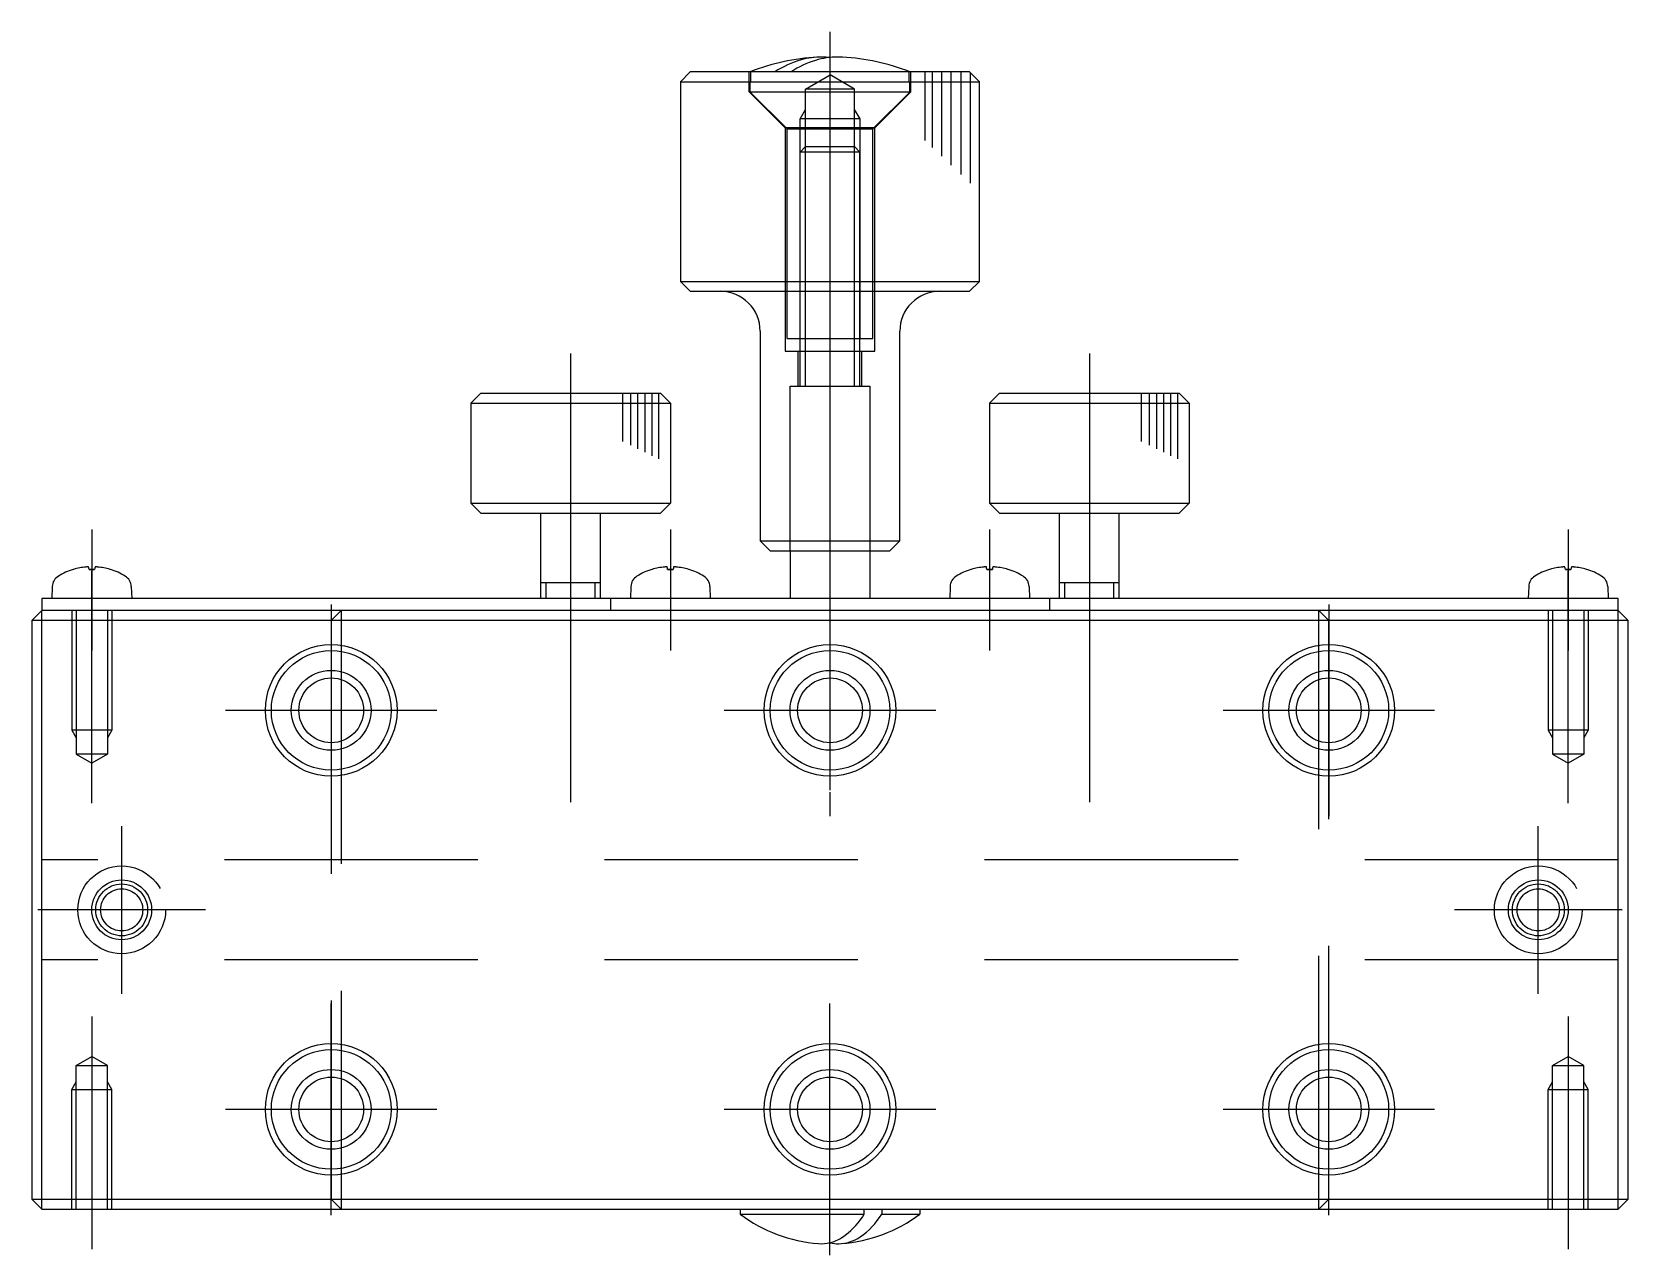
# Model space of a CAD drawing. Header units: millimetres. Extents: x 1 to 257, y -7 to 232.
# Drawn here: x 120.9 to 200.9, y -6.9 to 54.4 of the extents above; entities that cross this region are included whole.
import ezdxf

# ---------------------------------------------------------------- set-up
doc = ezdxf.new("R2010")
doc.units = ezdxf.units.MM
doc.linetypes.add('CENTER', pattern=[50.8, 31.75, -6.35, 6.35, -6.35])
doc.linetypes.add('DASHED', pattern=[19.05, 12.7, -6.35])
doc.layers.add('CENTER', color=1, linetype='CENTER')

msp = doc.modelspace()

# ---------------------------------------------------------------- linework, layer by layer
at = {"color": 7, "linetype": 'Continuous', "lineweight": -3}
for p, q in [((153.87, 52.43), (153.37, 51.93)), ((167.87, 52.43), (153.87, 52.43)), ((168.37, 51.93), (167.87, 52.43)), ((153.37, 51.93), (153.37, 41.93)), ((153.37, 51.93), (168.37, 51.93)), ((168.37, 41.93), (168.37, 51.93)), ((153.37, 41.93), (153.87, 41.43)), ((153.37, 41.93), (168.37, 41.93)), ((167.87, 41.43), (168.37, 41.93)), ((153.87, 41.43), (167.87, 41.43)), ((157.37, 39.43), (157.37, 28.93)), ((164.37, 28.93), (164.37, 39.43)), ((143.37, 36.32), (142.87, 35.82)), ((143.37, 36.32), (152.37, 36.32)), ((152.37, 36.32), (152.87, 35.82)), ((169.37, 36.32), (168.87, 35.82)), ((169.37, 36.32), (178.37, 36.32)), ((178.37, 36.32), (178.87, 35.82)), ((142.87, 35.82), (142.87, 30.82)), ((142.87, 35.82), (152.87, 35.82)), ((152.87, 35.82), (152.87, 30.82)), ((168.87, 35.82), (168.87, 30.82)), ((168.87, 35.82), (178.87, 35.82)), ((178.87, 35.82), (178.87, 30.82)), ((142.87, 30.82), (152.87, 30.82)), ((143.37, 30.32), (142.87, 30.82)), ((152.37, 30.32), (152.87, 30.82)), ((168.87, 30.82), (178.87, 30.82)), ((169.37, 30.32), (168.87, 30.82)), ((178.37, 30.32), (178.87, 30.82)), ((143.37, 30.32), (152.37, 30.32)), ((146.37, 26.82), (146.37, 30.32)), ((149.37, 26.82), (149.37, 30.32)), ((169.37, 30.32), (178.37, 30.32)), ((172.37, 26.82), (172.37, 30.32)), ((175.37, 26.82), (175.37, 30.32)), ((157.37, 28.93), (157.87, 28.43)), ((157.37, 28.93), (164.37, 28.93)), ((163.87, 28.43), (164.37, 28.93)), ((157.87, 28.43), (163.87, 28.43)), ((158.87, 28.43), (158.87, 26.03)), ((162.87, 28.43), (162.87, 26.03)), ((122.953, 27.492), (122.952, 27.492)), ((122.953, 27.492), (122.952, 27.492)), ((124.009, 27.492), (123.732, 27.492)), ((123.732, 27.492), (124.009, 27.492)), ((124.788, 27.492), (124.789, 27.492)), ((124.788, 27.492), (124.789, 27.492)), ((151.953, 27.492), (151.952, 27.492)), ((151.953, 27.492), (151.952, 27.492)), ((153.009, 27.492), (152.732, 27.492)), ((152.732, 27.492), (153.009, 27.492)), ((153.788, 27.492), (153.789, 27.492)), ((153.788, 27.492), (153.789, 27.492)), ((167.953, 27.492), (167.952, 27.492)), ((167.953, 27.492), (167.952, 27.492)), ((169.009, 27.492), (168.732, 27.492)), ((168.732, 27.492), (169.009, 27.492)), ((169.788, 27.492), (169.789, 27.492)), ((169.788, 27.492), (169.789, 27.492)), ((196.953, 27.492), (196.952, 27.492)), ((196.953, 27.492), (196.952, 27.492)), ((198.009, 27.492), (197.732, 27.492)), ((197.732, 27.492), (198.009, 27.492)), ((198.788, 27.492), (198.789, 27.492)), ((198.788, 27.492), (198.789, 27.492)), ((121.891, 26.634), (121.87, 26.03)), ((121.891, 26.634), (121.87, 26.03)), ((125.849, 26.634), (125.87, 26.03)), ((125.849, 26.634), (125.87, 26.03)), ((149.37, 26.82), (146.37, 26.82)), ((146.641, 26.03), (146.641, 26.82)), ((149.1, 26.03), (149.1, 26.82)), ((150.891, 26.634), (150.87, 26.03)), ((150.891, 26.634), (150.87, 26.03)), ((154.849, 26.634), (154.87, 26.03)), ((154.849, 26.634), (154.87, 26.03)), ((166.891, 26.634), (166.87, 26.03)), ((166.891, 26.634), (166.87, 26.03)), ((170.849, 26.634), (170.87, 26.03)), ((170.849, 26.634), (170.87, 26.03)), ((175.37, 26.82), (172.37, 26.82)), ((172.641, 26.03), (172.641, 26.82)), ((175.1, 26.03), (175.1, 26.82)), ((195.891, 26.634), (195.87, 26.03)), ((195.891, 26.634), (195.87, 26.03)), ((199.849, 26.634), (199.87, 26.03)), ((199.849, 26.634), (199.87, 26.03)), ((121.37, 26.03), (121.37, 25.43)), ((200.37, 26.03), (121.37, 26.03)), ((200.37, 25.43), (200.37, 26.03)), ((121.37, 25.43), (120.87, 24.93)), ((120.87, 24.93), (120.87, -4.07)), ((200.87, 24.93), (120.87, 24.93)), ((200.37, 25.43), (121.37, 25.43)), ((121.37, -4.57), (121.37, 25.43)), ((200.87, 24.93), (200.37, 25.43)), ((200.37, -4.57), (200.37, 25.43)), ((200.87, -4.07), (200.87, 24.93)), ((120.87, -4.07), (121.37, -4.57)), ((120.87, -4.07), (200.87, -4.07)), ((121.37, -4.57), (200.37, -4.57)), ((156.37, -4.57), (156.37, -4.82)), ((162.59, -4.82), (162.59, -4.57)), ((163.466, -4.57), (163.466, -4.82)), ((165.37, -4.57), (165.37, -4.82)), ((200.37, -4.57), (200.87, -4.07)), ((156.37, -4.82), (162.59, -4.82)), ((163.466, -4.82), (165.37, -4.82))]:
    msp.add_line(p, q, dxfattribs=at)
at = {"color": 3, "linetype": 'DASHED', "lineweight": -3}
for p, q in [((156.82, 51.43), (156.82, 52.43)), ((156.907, 51.919), (156.907, 52.419)), ((159.646, 51.569), (160.875, 52.279)), ((162.105, 51.569), (160.875, 52.279)), ((164.844, 51.919), (164.844, 52.419)), ((164.92, 51.43), (164.92, 52.43)), ((158.62, 49.63), (156.82, 51.43)), ((156.82, 51.43), (164.92, 51.43)), ((156.875, 51.419), (156.875, 51.919)), ((158.725, 49.569), (156.875, 51.419)), ((164.875, 51.419), (156.875, 51.419)), ((159.646, 39.069), (159.646, 51.569)), ((162.105, 51.569), (159.646, 51.569)), ((162.105, 39.069), (162.105, 51.569)), ((163.025, 49.569), (164.875, 51.419)), ((164.92, 51.43), (163.12, 49.63)), ((164.875, 51.419), (164.875, 51.919)), ((159.375, 50.069), (159.646, 50.537)), ((162.375, 50.069), (162.105, 50.537)), ((158.62, 49.63), (158.62, 38.43)), ((163.12, 49.63), (158.62, 49.63)), ((159.375, 39.069), (159.375, 50.069)), ((162.375, 50.069), (159.375, 50.069)), ((162.375, 39.069), (162.375, 50.069)), ((163.12, 38.43), (163.12, 49.63)), ((158.725, 39.069), (158.725, 49.569)), ((158.725, 49.569), (163.025, 49.569)), ((163.025, 39.069), (163.025, 49.569)), ((159.37, 48.409), (159.641, 48.68)), ((159.37, 36.68), (159.37, 48.409)), ((162.37, 48.409), (159.37, 48.409)), ((159.641, 36.68), (159.641, 48.68)), ((159.641, 48.68), (162.1, 48.68)), ((162.1, 36.68), (162.1, 48.68)), ((162.1, 48.68), (162.37, 48.409)), ((162.37, 36.68), (162.37, 48.409)), ((158.62, 38.43), (163.12, 38.43)), ((158.725, 39.069), (163.025, 39.069)), ((159.27, 36.68), (159.27, 38.43)), ((162.47, 36.68), (162.47, 38.43)), ((158.87, 28.43), (158.87, 36.68)), ((158.87, 36.68), (162.87, 36.68)), ((158.87, 36.68), (162.87, 36.68)), ((162.87, 36.68), (162.87, 28.43)), ((149.87, 26.03), (149.87, 25.43)), ((171.87, 26.03), (171.87, 25.43)), ((122.87, 25.43), (122.87, 19.43)), ((123.087, 25.43), (123.087, 18.23)), ((124.654, 25.43), (124.654, 18.23)), ((124.87, 25.43), (124.87, 19.43)), ((136.37, 25.43), (135.87, 24.93)), ((135.87, 24.93), (135.87, -4.07)), ((136.37, 25.43), (136.37, -4.57)), ((185.87, 24.93), (185.37, 25.43)), ((185.37, -4.57), (185.37, 25.43)), ((185.87, -4.07), (185.87, 24.93)), ((196.87, 25.43), (196.87, 19.43)), ((197.087, 25.43), (197.087, 18.23)), ((198.654, 25.43), (198.654, 18.23)), ((198.87, 25.43), (198.87, 19.43)), ((122.87, 19.43), (123.087, 19.055)), ((124.87, 19.43), (122.87, 19.43)), ((124.87, 19.43), (124.654, 19.055)), ((196.87, 19.43), (197.087, 19.055)), ((198.87, 19.43), (196.87, 19.43)), ((198.87, 19.43), (198.654, 19.055)), ((124.654, 18.23), (123.087, 18.23)), ((123.087, 18.23), (123.87, 17.778)), ((124.654, 18.23), (123.87, 17.778)), ((198.654, 18.23), (197.087, 18.23)), ((197.087, 18.23), (197.87, 17.778)), ((198.654, 18.23), (197.87, 17.778)), ((200.37, 12.93), (121.37, 12.93)), ((200.37, 7.93), (121.37, 7.93)), ((123.087, 2.63), (123.87, 3.082)), ((123.087, -4.57), (123.087, 2.63)), ((123.087, 2.63), (124.654, 2.63)), ((124.654, 2.63), (123.87, 3.082)), ((124.654, -4.57), (124.654, 2.63)), ((197.087, 2.63), (197.87, 3.082)), ((197.087, -4.57), (197.087, 2.63)), ((197.087, 2.63), (198.654, 2.63)), ((198.654, 2.63), (197.87, 3.082)), ((198.654, -4.57), (198.654, 2.63)), ((122.87, 1.43), (123.087, 1.805)), ((124.87, 1.43), (124.654, 1.805)), ((196.87, 1.43), (197.087, 1.805)), ((198.87, 1.43), (198.654, 1.805)), ((122.87, -4.57), (122.87, 1.43)), ((122.87, 1.43), (124.87, 1.43)), ((124.87, -4.57), (124.87, 1.43)), ((196.87, -4.57), (196.87, 1.43)), ((196.87, 1.43), (198.87, 1.43)), ((198.87, -4.57), (198.87, 1.43)), ((135.87, -4.07), (136.37, -4.57)), ((185.37, -4.57), (185.87, -4.07))]:
    msp.add_line(p, q, dxfattribs=at)
at = {"color": 3, "linetype": 'Continuous', "lineweight": -2}
for p, q in [((165.644, 48.984), (165.644, 52.43)), ((166.012, 48.638), (166.012, 52.43)), ((166.479, 48.198), (166.479, 52.43)), ((166.947, 47.758), (166.947, 52.43)), ((167.448, 47.286), (167.448, 52.43)), ((167.915, 46.845), (167.915, 52.385)), ((150.485, 33.91), (150.485, 36.317)), ((150.888, 33.714), (150.888, 36.317)), ((151.246, 33.54), (151.246, 36.317)), ((151.603, 33.366), (151.603, 36.317)), ((151.961, 33.192), (151.961, 36.317)), ((152.297, 33.029), (152.297, 36.317)), ((176.485, 33.91), (176.485, 36.317)), ((176.888, 33.714), (176.888, 36.317)), ((177.246, 33.54), (177.246, 36.317)), ((177.603, 33.366), (177.603, 36.317)), ((177.961, 33.192), (177.961, 36.317)), ((178.297, 33.029), (178.297, 36.317)), ((146.37, 26.03), (146.37, 26.82)), ((149.37, 26.03), (149.37, 26.82)), ((172.37, 26.03), (172.37, 26.82)), ((175.37, 26.03), (175.37, 26.82))]:
    msp.add_line(p, q, dxfattribs=at)
at = {"color": 3, "linetype": 'Continuous', "lineweight": -3}
for centre, radius in [((135.87, 20.43), 3.3), ((135.87, 20.43), 3), ((160.87, 20.43), 3.3), ((160.87, 20.43), 3), ((185.87, 20.43), 3.3), ((185.87, 20.43), 3), ((135.87, 0.43), 3.3), ((135.87, 0.43), 3), ((160.87, 0.43), 3.3), ((160.87, 0.43), 3), ((185.87, 0.43), 3.3), ((185.87, 0.43), 3)]:
    msp.add_circle(centre, radius, dxfattribs=at)
at = {"color": 3, "linetype": 'Continuous', "lineweight": -2}
for centre in [(135.87, 20.43), (160.87, 20.43), (185.87, 20.43), (135.87, 0.43), (160.87, 0.43), (185.87, 0.43)]:
    msp.add_circle(centre, 2, dxfattribs=at)
at = {"color": 7, "linetype": 'Continuous', "lineweight": -3}
for centre in [(135.87, 20.43), (160.87, 20.43), (185.87, 20.43), (135.87, 0.43), (160.87, 0.43), (185.87, 0.43)]:
    msp.add_circle(centre, 1.621, dxfattribs=at)
at = {"color": 3, "linetype": 'DASHED', "lineweight": -3}
for centre, radius in [((125.37, 10.43), 2.2), ((196.37, 10.43), 2.2), ((125.37, 10.43), 1.5), ((125.37, 10.43), 1.3), ((125.37, 10.43), 1.056), ((196.37, 10.43), 1.5), ((196.37, 10.43), 1.3), ((196.37, 10.43), 1.056)]:
    msp.add_circle(centre, radius, dxfattribs=at)
at = {"color": 7, "linetype": 'Continuous', "lineweight": -3}
for centre, radius, start, end in [((160.87, 42.14), 11.04, 93.22902, 111.24267), ((160.71, 48.454), 4.751, 105.64898, 123.19459), ((161.489, 48.514), 4.687, 106.66732, 123.33896), ((160.474, 49.185), 3.984, 90.07682, 105.21343), ((161.279, 49.169), 3.999, 90.09906, 106.48572), ((160.468, 49.258), 3.91, 84.09521, 89.9962), ((161.272, 49.266), 3.902, 86.76997, 89.99935), ((160.87, 42.14), 11.04, 68.75733, 86.77098), ((155.37, 39.43), 2, 0, 90), ((166.37, 39.43), 2, 90, 180), ((123.87, 24.43), 3.2, 107.01118, 121.54462), ((123.87, 24.43), 3.2, 107.01118, 121.54462), ((122.952, 27.432), 0.06, 90, 107.01118), ((122.952, 27.432), 0.06, 90, 107.01118), ((123.866, 24.421), 3.204, 95.10361, 106.55625), ((123.866, 24.421), 3.204, 95.10361, 106.55625), ((123.7, 26.282), 1.336, 93.07051, 95.12333), ((123.7, 26.282), 1.336, 93.07051, 95.12333), ((123.681, 26.616), 1.002, 92.36147, 93.00611), ((123.681, 26.616), 1.002, 92.36147, 93.00611), ((123.677, 26.725), 0.892, 91.6813, 92.36401), ((123.677, 26.725), 0.892, 91.6813, 92.36401), ((123.673, 26.874), 0.744, 90.92575, 91.68499), ((123.673, 26.874), 0.744, 90.92575, 91.68499), ((123.67, 27.045), 0.572, 90.03614, 90.93161), ((123.67, 27.045), 0.572, 90.03614, 90.93161), ((123.67, 27.2), 0.417, 88.93114, 90.0344), ((123.67, 27.2), 0.417, 88.93114, 90.0344), ((123.672, 27.303), 0.314, 87.59984, 88.94114), ((123.672, 27.303), 0.314, 87.59984, 88.94114), ((123.676, 27.405), 0.212, 85.85577, 87.61818), ((123.676, 27.405), 0.212, 85.85577, 87.61818), ((123.683, 27.492), 0.125, 83.33882, 85.89498), ((123.683, 27.492), 0.125, 83.33882, 85.89498), ((123.69, 27.554), 0.0626, 79.30848, 83.40512), ((123.69, 27.554), 0.0626, 79.30848, 83.40512), ((123.696, 27.588), 0.028, 72.59563, 79.47496), ((123.696, 27.588), 0.028, 72.59563, 79.47496), ((123.702, 27.606), 0.00929, 59.01891, 73.16801), ((123.702, 27.606), 0.00929, 59.01891, 73.16801), ((123.706, 27.612), 0.00222, 24.0996, 60.43201), ((123.706, 27.612), 0.00222, 24.0996, 60.43201), ((122.632, 27.334), 1.112, 8.2073, 14.52919), ((125.109, 27.334), 1.111, 165.46995, 171.79357), ((124.035, 27.612), 0.00222, 119.56799, 155.9004), ((124.035, 27.612), 0.00222, 119.56799, 155.9004), ((124.039, 27.606), 0.00929, 106.83199, 120.98109), ((124.039, 27.606), 0.00929, 106.83199, 120.98109), ((124.044, 27.588), 0.028, 100.52504, 107.40437), ((124.044, 27.588), 0.028, 100.52504, 107.40437), ((124.051, 27.554), 0.0626, 96.59488, 100.69152), ((124.051, 27.554), 0.0626, 96.59488, 100.69152), ((124.058, 27.492), 0.125, 94.10502, 96.66118), ((124.058, 27.492), 0.125, 94.10502, 96.66118), ((124.065, 27.405), 0.212, 92.38182, 94.14423), ((124.065, 27.405), 0.212, 92.38182, 94.14423), ((124.069, 27.303), 0.314, 91.05886, 92.40016), ((124.069, 27.303), 0.314, 91.05886, 92.40016), ((124.071, 27.2), 0.417, 89.9656, 91.06886), ((124.071, 27.2), 0.417, 89.9656, 91.06886), ((124.071, 27.045), 0.572, 89.06839, 89.96386), ((124.071, 27.045), 0.572, 89.06839, 89.96386), ((124.068, 26.874), 0.744, 88.31501, 89.07425), ((124.068, 26.874), 0.744, 88.31501, 89.07425), ((124.064, 26.725), 0.892, 87.63599, 88.3187), ((124.064, 26.725), 0.892, 87.63599, 88.3187), ((124.059, 26.616), 1.002, 86.99389, 87.63853), ((124.059, 26.616), 1.002, 86.99389, 87.63853), ((124.04, 26.282), 1.336, 84.87667, 86.92949), ((124.04, 26.282), 1.336, 84.87667, 86.92949), ((123.874, 24.421), 3.204, 73.44375, 84.89639), ((123.874, 24.421), 3.204, 73.44375, 84.89639), ((124.789, 27.432), 0.06, 72.98882, 90), ((124.789, 27.432), 0.06, 72.98882, 90), ((123.87, 24.43), 3.2, 58.45538, 72.98882), ((123.87, 24.43), 3.2, 58.45538, 72.98882), ((152.87, 24.43), 3.2, 107.01118, 121.54462), ((152.87, 24.43), 3.2, 107.01118, 121.54462), ((151.952, 27.432), 0.06, 90, 107.01118), ((151.952, 27.432), 0.06, 90, 107.01118), ((152.866, 24.421), 3.204, 95.10361, 106.55625), ((152.866, 24.421), 3.204, 95.10361, 106.55625), ((152.7, 26.282), 1.336, 93.07051, 95.12333), ((152.7, 26.282), 1.336, 93.07051, 95.12333), ((152.681, 26.616), 1.002, 92.36147, 93.00611), ((152.681, 26.616), 1.002, 92.36147, 93.00611), ((152.677, 26.725), 0.892, 91.6813, 92.36401), ((152.677, 26.725), 0.892, 91.6813, 92.36401), ((152.673, 26.874), 0.744, 90.92575, 91.68499), ((152.673, 26.874), 0.744, 90.92575, 91.68499), ((152.67, 27.045), 0.572, 90.03614, 90.93161), ((152.67, 27.045), 0.572, 90.03614, 90.93161), ((152.67, 27.2), 0.417, 88.93114, 90.0344), ((152.67, 27.2), 0.417, 88.93114, 90.0344), ((152.672, 27.303), 0.314, 87.59984, 88.94114), ((152.672, 27.303), 0.314, 87.59984, 88.94114), ((152.676, 27.405), 0.212, 85.85577, 87.61818), ((152.676, 27.405), 0.212, 85.85577, 87.61818), ((152.683, 27.492), 0.125, 83.33882, 85.89498), ((152.683, 27.492), 0.125, 83.33882, 85.89498), ((152.69, 27.554), 0.0626, 79.30848, 83.40512), ((152.69, 27.554), 0.0626, 79.30848, 83.40512), ((152.696, 27.588), 0.028, 72.59563, 79.47496), ((152.696, 27.588), 0.028, 72.59563, 79.47496), ((152.702, 27.606), 0.00929, 59.01891, 73.16801), ((152.702, 27.606), 0.00929, 59.01891, 73.16801), ((152.706, 27.612), 0.00222, 24.0996, 60.43201), ((152.706, 27.612), 0.00222, 24.0996, 60.43201), ((151.632, 27.334), 1.112, 8.2073, 14.52919), ((154.109, 27.334), 1.111, 165.46995, 171.79357), ((153.035, 27.612), 0.00222, 119.56799, 155.9004), ((153.035, 27.612), 0.00222, 119.56799, 155.9004), ((153.039, 27.606), 0.00929, 106.83199, 120.98109), ((153.039, 27.606), 0.00929, 106.83199, 120.98109), ((153.044, 27.588), 0.028, 100.52504, 107.40437), ((153.044, 27.588), 0.028, 100.52504, 107.40437), ((153.051, 27.554), 0.0626, 96.59488, 100.69152), ((153.051, 27.554), 0.0626, 96.59488, 100.69152), ((153.058, 27.492), 0.125, 94.10502, 96.66118), ((153.058, 27.492), 0.125, 94.10502, 96.66118), ((153.065, 27.405), 0.212, 92.38182, 94.14423), ((153.065, 27.405), 0.212, 92.38182, 94.14423), ((153.069, 27.303), 0.314, 91.05886, 92.40016), ((153.069, 27.303), 0.314, 91.05886, 92.40016), ((153.071, 27.2), 0.417, 89.9656, 91.06886), ((153.071, 27.2), 0.417, 89.9656, 91.06886), ((153.071, 27.045), 0.572, 89.06839, 89.96386), ((153.071, 27.045), 0.572, 89.06839, 89.96386), ((153.068, 26.874), 0.744, 88.31501, 89.07425), ((153.068, 26.874), 0.744, 88.31501, 89.07425), ((153.064, 26.725), 0.892, 87.63599, 88.3187), ((153.064, 26.725), 0.892, 87.63599, 88.3187), ((153.059, 26.616), 1.002, 86.99389, 87.63853), ((153.059, 26.616), 1.002, 86.99389, 87.63853), ((153.04, 26.282), 1.336, 84.87667, 86.92949), ((153.04, 26.282), 1.336, 84.87667, 86.92949), ((152.874, 24.421), 3.204, 73.44375, 84.89639), ((152.874, 24.421), 3.204, 73.44375, 84.89639), ((153.789, 27.432), 0.06, 72.98882, 90), ((153.789, 27.432), 0.06, 72.98882, 90), ((152.87, 24.43), 3.2, 58.45538, 72.98882), ((152.87, 24.43), 3.2, 58.45538, 72.98882), ((168.87, 24.43), 3.2, 107.01118, 121.54462), ((168.87, 24.43), 3.2, 107.01118, 121.54462), ((167.952, 27.432), 0.06, 90, 107.01118), ((167.952, 27.432), 0.06, 90, 107.01118), ((168.866, 24.421), 3.204, 95.10361, 106.55625), ((168.866, 24.421), 3.204, 95.10361, 106.55625), ((168.7, 26.282), 1.336, 93.07051, 95.12333), ((168.7, 26.282), 1.336, 93.07051, 95.12333), ((168.681, 26.616), 1.002, 92.36147, 93.00611), ((168.681, 26.616), 1.002, 92.36147, 93.00611), ((168.677, 26.725), 0.892, 91.6813, 92.36401), ((168.677, 26.725), 0.892, 91.6813, 92.36401), ((168.673, 26.874), 0.744, 90.92575, 91.68499), ((168.673, 26.874), 0.744, 90.92575, 91.68499), ((168.67, 27.045), 0.572, 90.03614, 90.93161), ((168.67, 27.045), 0.572, 90.03614, 90.93161), ((168.67, 27.2), 0.417, 88.93114, 90.0344), ((168.67, 27.2), 0.417, 88.93114, 90.0344), ((168.672, 27.303), 0.314, 87.59984, 88.94114), ((168.672, 27.303), 0.314, 87.59984, 88.94114), ((168.676, 27.405), 0.212, 85.85577, 87.61818), ((168.676, 27.405), 0.212, 85.85577, 87.61818), ((168.683, 27.492), 0.125, 83.33882, 85.89498), ((168.683, 27.492), 0.125, 83.33882, 85.89498), ((168.69, 27.554), 0.0626, 79.30848, 83.40512), ((168.69, 27.554), 0.0626, 79.30848, 83.40512), ((168.696, 27.588), 0.028, 72.59563, 79.47496), ((168.696, 27.588), 0.028, 72.59563, 79.47496), ((168.702, 27.606), 0.00929, 59.01891, 73.16801), ((168.702, 27.606), 0.00929, 59.01891, 73.16801), ((168.706, 27.612), 0.00222, 24.0996, 60.43201), ((168.706, 27.612), 0.00222, 24.0996, 60.43201), ((167.632, 27.334), 1.112, 8.2073, 14.52919), ((170.109, 27.334), 1.111, 165.46995, 171.79357), ((169.035, 27.612), 0.00222, 119.56799, 155.9004), ((169.035, 27.612), 0.00222, 119.56799, 155.9004), ((169.039, 27.606), 0.00929, 106.83199, 120.98109), ((169.039, 27.606), 0.00929, 106.83199, 120.98109), ((169.044, 27.588), 0.028, 100.52504, 107.40437), ((169.044, 27.588), 0.028, 100.52504, 107.40437), ((169.051, 27.554), 0.0626, 96.59488, 100.69152), ((169.051, 27.554), 0.0626, 96.59488, 100.69152), ((169.058, 27.492), 0.125, 94.10502, 96.66118), ((169.058, 27.492), 0.125, 94.10502, 96.66118), ((169.065, 27.405), 0.212, 92.38182, 94.14423), ((169.065, 27.405), 0.212, 92.38182, 94.14423), ((169.069, 27.303), 0.314, 91.05886, 92.40016), ((169.069, 27.303), 0.314, 91.05886, 92.40016), ((169.071, 27.2), 0.417, 89.9656, 91.06886), ((169.071, 27.2), 0.417, 89.9656, 91.06886), ((169.071, 27.045), 0.572, 89.06839, 89.96386), ((169.071, 27.045), 0.572, 89.06839, 89.96386), ((169.068, 26.874), 0.744, 88.31501, 89.07425), ((169.068, 26.874), 0.744, 88.31501, 89.07425), ((169.064, 26.725), 0.892, 87.63599, 88.3187), ((169.064, 26.725), 0.892, 87.63599, 88.3187), ((169.059, 26.616), 1.002, 86.99389, 87.63853), ((169.059, 26.616), 1.002, 86.99389, 87.63853), ((169.04, 26.282), 1.336, 84.87667, 86.92949), ((169.04, 26.282), 1.336, 84.87667, 86.92949), ((168.874, 24.421), 3.204, 73.44375, 84.89639), ((168.874, 24.421), 3.204, 73.44375, 84.89639), ((169.789, 27.432), 0.06, 72.98882, 90), ((169.789, 27.432), 0.06, 72.98882, 90), ((168.87, 24.43), 3.2, 58.45538, 72.98882), ((168.87, 24.43), 3.2, 58.45538, 72.98882), ((197.87, 24.43), 3.2, 107.01118, 121.54462), ((197.87, 24.43), 3.2, 107.01118, 121.54462), ((196.952, 27.432), 0.06, 90, 107.01118), ((196.952, 27.432), 0.06, 90, 107.01118), ((197.866, 24.421), 3.204, 95.10361, 106.55625), ((197.866, 24.421), 3.204, 95.10361, 106.55625), ((197.7, 26.282), 1.336, 93.07051, 95.12333), ((197.7, 26.282), 1.336, 93.07051, 95.12333), ((197.681, 26.616), 1.002, 92.36147, 93.00611), ((197.681, 26.616), 1.002, 92.36147, 93.00611), ((197.677, 26.725), 0.892, 91.6813, 92.36401), ((197.677, 26.725), 0.892, 91.6813, 92.36401), ((197.673, 26.874), 0.744, 90.92575, 91.68499), ((197.673, 26.874), 0.744, 90.92575, 91.68499), ((197.67, 27.045), 0.572, 90.03614, 90.93161), ((197.67, 27.045), 0.572, 90.03614, 90.93161), ((197.67, 27.2), 0.417, 88.93114, 90.0344), ((197.67, 27.2), 0.417, 88.93114, 90.0344), ((197.672, 27.303), 0.314, 87.59984, 88.94114), ((197.672, 27.303), 0.314, 87.59984, 88.94114), ((197.676, 27.405), 0.212, 85.85577, 87.61818), ((197.676, 27.405), 0.212, 85.85577, 87.61818), ((197.683, 27.492), 0.125, 83.33882, 85.89498), ((197.683, 27.492), 0.125, 83.33882, 85.89498), ((197.69, 27.554), 0.0626, 79.30848, 83.40512), ((197.69, 27.554), 0.0626, 79.30848, 83.40512), ((197.696, 27.588), 0.028, 72.59563, 79.47496), ((197.696, 27.588), 0.028, 72.59563, 79.47496), ((197.702, 27.606), 0.00929, 59.01891, 73.16801), ((197.702, 27.606), 0.00929, 59.01891, 73.16801), ((197.706, 27.612), 0.00222, 24.0996, 60.43201), ((197.706, 27.612), 0.00222, 24.0996, 60.43201), ((196.632, 27.334), 1.112, 8.2073, 14.52919), ((199.109, 27.334), 1.111, 165.46995, 171.79357), ((198.035, 27.612), 0.00222, 119.56799, 155.9004), ((198.035, 27.612), 0.00222, 119.56799, 155.9004), ((198.039, 27.606), 0.00929, 106.83199, 120.98109), ((198.039, 27.606), 0.00929, 106.83199, 120.98109), ((198.044, 27.588), 0.028, 100.52504, 107.40437), ((198.044, 27.588), 0.028, 100.52504, 107.40437), ((198.051, 27.554), 0.0626, 96.59488, 100.69152), ((198.051, 27.554), 0.0626, 96.59488, 100.69152), ((198.058, 27.492), 0.125, 94.10502, 96.66118), ((198.058, 27.492), 0.125, 94.10502, 96.66118), ((198.065, 27.405), 0.212, 92.38182, 94.14423), ((198.065, 27.405), 0.212, 92.38182, 94.14423), ((198.069, 27.303), 0.314, 91.05886, 92.40016), ((198.069, 27.303), 0.314, 91.05886, 92.40016), ((198.071, 27.2), 0.417, 89.9656, 91.06886), ((198.071, 27.2), 0.417, 89.9656, 91.06886), ((198.071, 27.045), 0.572, 89.06839, 89.96386), ((198.071, 27.045), 0.572, 89.06839, 89.96386), ((198.068, 26.874), 0.744, 88.31501, 89.07425), ((198.068, 26.874), 0.744, 88.31501, 89.07425), ((198.064, 26.725), 0.892, 87.63599, 88.3187), ((198.064, 26.725), 0.892, 87.63599, 88.3187), ((198.059, 26.616), 1.002, 86.99389, 87.63853), ((198.059, 26.616), 1.002, 86.99389, 87.63853), ((198.04, 26.282), 1.336, 84.87667, 86.92949), ((198.04, 26.282), 1.336, 84.87667, 86.92949), ((197.874, 24.421), 3.204, 73.44375, 84.89639), ((197.874, 24.421), 3.204, 73.44375, 84.89639), ((198.789, 27.432), 0.06, 72.98882, 90), ((198.789, 27.432), 0.06, 72.98882, 90), ((197.87, 24.43), 3.2, 58.45538, 72.98882), ((197.87, 24.43), 3.2, 58.45538, 72.98882), ((122.531, 26.612), 0.64, 121.54462, 178), ((122.531, 26.612), 0.64, 121.54462, 178), ((125.21, 26.612), 0.64, 2, 58.45538), ((125.21, 26.612), 0.64, 2, 58.45538), ((151.531, 26.612), 0.64, 121.54462, 178), ((151.531, 26.612), 0.64, 121.54462, 178), ((154.21, 26.612), 0.64, 2, 58.45538), ((154.21, 26.612), 0.64, 2, 58.45538), ((167.531, 26.612), 0.64, 121.54462, 178), ((167.531, 26.612), 0.64, 121.54462, 178), ((170.21, 26.612), 0.64, 2, 58.45538), ((170.21, 26.612), 0.64, 2, 58.45538), ((196.531, 26.612), 0.64, 121.54462, 178), ((196.531, 26.612), 0.64, 121.54462, 178), ((199.21, 26.612), 0.64, 2, 58.45538), ((199.21, 26.612), 0.64, 2, 58.45538), ((160.87, 1.18), 7.5, 233.1301, 265.63496), ((160.87, 1.18), 7.5, 274.36504, 306.8699), ((159.186, -2.702), 4.009, 307.64817, 328.10199), ((160.108, -2.726), 3.957, 305.1041, 328.05502), ((160.432, -4.535), 1.768, 265.69857, 284.35149), ((160.316, -4.138), 2.182, 284.70908, 307.19115), ((161.312, -4.515), 1.789, 255.7199, 269.89689), ((161.265, -4.293), 2.011, 271.24347, 303.81228)]:
    msp.add_arc(centre, radius, start, end, dxfattribs=at)
at = {"layer": 'CENTER', "color": 1, "linetype": 'CENTER', "lineweight": -3}
for p, q in [((160.87, 54.43), (160.87, 15.13)), ((147.87, 38.32), (147.87, 15.82)), ((173.87, 38.32), (173.87, 15.82)), ((123.87, 29.492), (123.87, 23.43)), ((152.87, 29.492), (152.87, 23.43)), ((168.87, 29.492), (168.87, 23.43)), ((197.87, 29.492), (197.87, 23.43)), ((123.87, 15.778), (123.87, 27.43)), ((160.87, 27.43), (160.87, 16.82)), ((197.87, 15.778), (197.87, 27.43)), ((135.87, 25.73), (135.87, 15.13)), ((185.87, 25.73), (185.87, 15.13)), ((135.87, 24.43), (135.87, 16.43)), ((160.87, 24.43), (160.87, 16.43)), ((185.87, 24.43), (185.87, 16.43)), ((141.17, 20.43), (130.57, 20.43)), ((139.87, 20.43), (131.87, 20.43)), ((166.17, 20.43), (155.57, 20.43)), ((164.87, 20.43), (156.87, 20.43)), ((191.17, 20.43), (180.57, 20.43)), ((189.87, 20.43), (181.87, 20.43)), ((125.37, 6.23), (125.37, 14.63)), ((196.37, 6.23), (196.37, 14.63)), ((129.57, 10.43), (121.17, 10.43)), ((200.57, 10.43), (192.17, 10.43)), ((135.87, -4.87), (135.87, 5.73)), ((160.87, -6.87), (160.87, 5.73)), ((185.87, -4.87), (185.87, 5.73)), ((123.87, 5.082), (123.87, -6.57)), ((197.87, 5.082), (197.87, -6.57)), ((135.87, -3.57), (135.87, 4.43)), ((160.87, -3.57), (160.87, 4.43)), ((185.87, -3.57), (185.87, 4.43)), ((141.17, 0.43), (130.57, 0.43)), ((139.87, 0.43), (131.87, 0.43)), ((166.17, 0.43), (155.57, 0.43)), ((164.87, 0.43), (156.87, 0.43)), ((191.17, 0.43), (180.57, 0.43)), ((189.87, 0.43), (181.87, 0.43))]:
    msp.add_line(p, q, dxfattribs=at)

doc.saveas('drawing.dxf')
